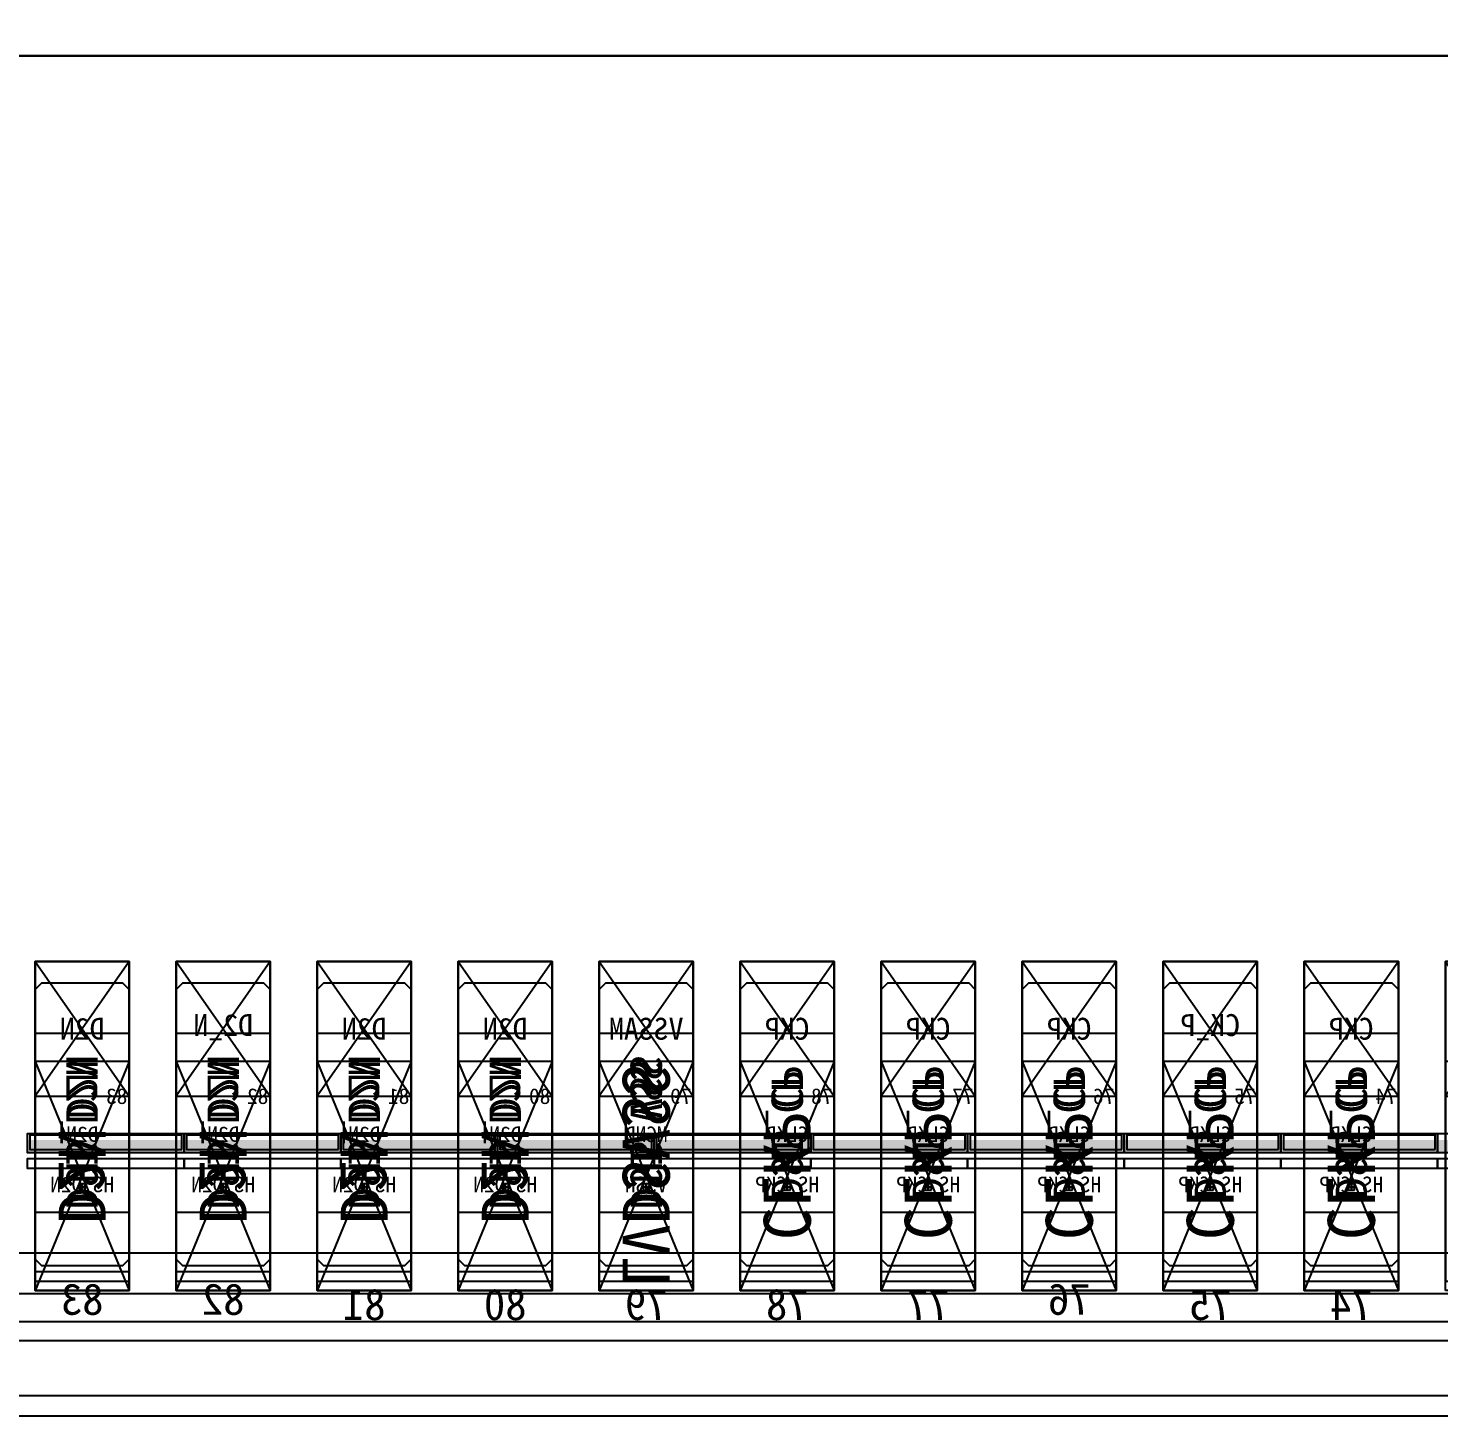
# Model space of a CAD drawing. Header units: millimetres. Extents: x 427 to 2444, y 137 to 817.
# Drawn here: x 1145.5971 to 1146.0472, y 300.7749 to 301.2176 of the extents above; entities that cross this region are included whole.
import ezdxf
from ezdxf.enums import TextEntityAlignment as Align

# ---------------------------------------------------------------- set-up
doc = ezdxf.new("R2010")
doc.units = ezdxf.units.MM
for name, color, linetype in [('L0', 211, 'Continuous'), ('L102', 91, 'Continuous'), ('L114', 213, 'Continuous'), ('L240', 60, 'Continuous'), ('L241', 200, 'Continuous'), ('L242', 51, 'Continuous'), ('L245', 53, 'Continuous'), ('L246', 93, 'Continuous'), ('L59', 140, 'Continuous'), ('L63', 4, 'Continuous'), ('L98', 150, 'Continuous')]:
    doc.layers.add(name, color=color, linetype=linetype)
doc.styles.add('txt', font='simhei.ttf')

# ---------------------------------------------------------------- blocks, each defined once
blk = doc.blocks.new('HX8394_F_PAD')
at = {"layer": 'L0'}
blk.add_lwpolyline([(-13.86, -0.4025), (-13.86, 0.4025), (13.86, 0.4025), (13.86, -0.4025), (-13.86, -0.4025)], close=True, dxfattribs=at)
at = {"layer": 'L241'}
blk.add_lwpolyline([(-13.9, -0.435), (-13.9, 0.435), (13.9, 0.435), (13.9, -0.435), (-13.9, -0.435)], close=True, dxfattribs=at)
at = {"layer": 'L242'}
for points in [[(-10.3855, -0.3935), (-10.3875, -0.3915), (-10.3875, -0.3055), (-10.3855, -0.3035), (-10.3595, -0.3035), (-10.3575, -0.3055), (-10.3575, -0.3915), (-10.3595, -0.3935), (-10.3855, -0.3935)], [(-10.3405, -0.3935), (-10.3425, -0.3915), (-10.3425, -0.3055), (-10.3405, -0.3035), (-10.3145, -0.3035), (-10.3125, -0.3055), (-10.3125, -0.3915), (-10.3145, -0.3935), (-10.3405, -0.3935)], [(-10.2955, -0.3935), (-10.2975, -0.3915), (-10.2975, -0.3055), (-10.2955, -0.3035), (-10.2695, -0.3035), (-10.2675, -0.3055), (-10.2675, -0.3915), (-10.2695, -0.3935), (-10.2955, -0.3935)], [(-10.2505, -0.3935), (-10.2525, -0.3915), (-10.2525, -0.3055), (-10.2505, -0.3035), (-10.2245, -0.3035), (-10.2225, -0.3055), (-10.2225, -0.3915), (-10.2245, -0.3935), (-10.2505, -0.3935)], [(-10.2055, -0.3935), (-10.2075, -0.3915), (-10.2075, -0.3055), (-10.2055, -0.3035), (-10.1795, -0.3035), (-10.1775, -0.3055), (-10.1775, -0.3915), (-10.1795, -0.3935), (-10.2055, -0.3935)], [(-10.1605, -0.3935), (-10.1625, -0.3915), (-10.1625, -0.3055), (-10.1605, -0.3035), (-10.1345, -0.3035), (-10.1325, -0.3055), (-10.1325, -0.3915), (-10.1345, -0.3935), (-10.1605, -0.3935)], [(-10.1155, -0.3935), (-10.1175, -0.3915), (-10.1175, -0.3055), (-10.1155, -0.3035), (-10.0895, -0.3035), (-10.0875, -0.3055), (-10.0875, -0.3915), (-10.0895, -0.3935), (-10.1155, -0.3935)], [(-10.0705, -0.3935), (-10.0725, -0.3915), (-10.0725, -0.3055), (-10.0705, -0.3035), (-10.0445, -0.3035), (-10.0425, -0.3055), (-10.0425, -0.3915), (-10.0445, -0.3935), (-10.0705, -0.3935)], [(-10.0255, -0.3935), (-10.0275, -0.3915), (-10.0275, -0.3055), (-10.0255, -0.3035), (-9.9995, -0.3035), (-9.9975, -0.3055), (-9.9975, -0.3915), (-9.9995, -0.3935), (-10.0255, -0.3935)], [(-9.9805, -0.3935), (-9.9825, -0.3915), (-9.9825, -0.3055), (-9.9805, -0.3035), (-9.9545, -0.3035), (-9.9525, -0.3055), (-9.9525, -0.3915), (-9.9545, -0.3935), (-9.9805, -0.3935)]]:
    blk.add_lwpolyline(points, close=True, dxfattribs=at)
at = {"layer": 'L240', "style": 'txt'}
for s, p in [('HS_VSS', (-10.1475, -0.346834)), ('HS_D2N', (-10.1025, -0.346834)), ('HS_D2N', (-10.0575, -0.346834)), ('HS_D2N', (-10.0125, -0.346834)), ('HS_D2N', (-9.9675, -0.346834)), ('HS_CP', (-10.3725, -0.346834)), ('HS_CP', (-10.3275, -0.346834)), ('HS_CP', (-10.2825, -0.346834)), ('HS_CP', (-10.2375, -0.346834)), ('HS_CP', (-10.1925, -0.346834))]:
    blk.add_text(s, height=0.01, rotation=90, dxfattribs=at).set_placement(p, align=Align.MIDDLE_CENTER)
blk = doc.blocks.new('NTBUMP_73X30')
at = {"color": 5, "linetype": 'Continuous'}
blk.add_lwpolyline([(-0.015, 0.04), (0.015, -0.033), (0.015, 0.04), (-0.015, -0.033)], dxfattribs=at)
at = {"layer": 'L242', "color": 5}
blk.add_lwpolyline([(-0.015, -0.033), (-0.015, 0.04), (0.015, 0.04), (0.015, -0.033), (-0.015, -0.033)], close=True, dxfattribs=at)
blk = doc.blocks.new('ILI9881C_AA_NTBUMP_PM_875UM')
at = {"layer": 'L241'}
blk.add_lwpolyline([(-13.92, -0.4375), (-13.92, 0.4375), (13.92, 0.4375), (13.92, -0.4375), (-13.92, -0.4375)], close=True, dxfattribs=at)
for p in [(-10.3725, -0.3645), (-10.3275, -0.3645), (-10.2825, -0.3645), (-10.2375, -0.3645), (-10.1925, -0.3645), (-10.1475, -0.3645), (-10.1025, -0.3645), (-10.0575, -0.3645), (-10.0125, -0.3645), (-9.9675, -0.3645)]:
    blk.add_blockref('NTBUMP_73X30', p)
at = {"layer": 'L246', "style": 'txt'}
for s, p in [('LVDSVSS', (-10.1475, -0.361)), ('CLKP', (-10.3725, -0.361)), ('CLKP', (-10.3275, -0.361)), ('CLKP', (-10.2825, -0.361)), ('CLKP', (-10.2375, -0.361)), ('CLKP', (-10.1925, -0.361)), ('D2N', (-10.1025, -0.361)), ('D2N', (-10.0575, -0.361)), ('D2N', (-10.0125, -0.361)), ('D2N', (-9.9675, -0.361))]:
    blk.add_text(s, height=0.015, rotation=90, dxfattribs=at).set_placement(p, align=Align.MIDDLE_CENTER)
for s, p in [('76', (-10.2825, -0.400279)), ('82', (-10.0125, -0.400279)), ('83', (-9.9675, -0.400279)), ('74', (-10.3725, -0.401945)), ('75', (-10.3275, -0.401945)), ('77', (-10.2375, -0.401945)), ('78', (-10.1925, -0.401945)), ('79', (-10.1475, -0.401945)), ('80', (-10.1025, -0.401945)), ('81', (-10.0575, -0.401945))]:
    blk.add_text(s, height=0.01, dxfattribs=at).set_placement(p, align=Align.MIDDLE_CENTER)
blk = doc.blocks.new('INPUT_BUMP')
at = {"layer": 'L102'}
for points in [[(0.014, 0.04), (0.014, 0.041), (0.015, 0.041), (0.015, 0.04), (0.014, 0.04)], [(0.015, 0.04), (0.015, 0.041), (0.016, 0.041), (0.016, 0.04), (0.015, 0.04)], [(0.014, 0.039), (0.014, 0.04), (0.015, 0.04), (0.015, 0.039), (0.014, 0.039)], [(0.015, 0.039), (0.015, 0.04), (0.016, 0.04), (0.016, 0.039), (0.015, 0.039)]]:
    blk.add_lwpolyline(points, close=True, dxfattribs=at)
at = {"layer": 'L242'}
blk.add_lwpolyline([(0, 0.01), (0, 0.08), (0.03, 0.08), (0.03, 0.01), (0, 0.01)], close=True, dxfattribs=at)
blk = doc.blocks.new('JD9365Z_PAD_20170829_Y880')
at = {"layer": 'L241'}
blk.add_lwpolyline([(-13.95, -0.41), (-13.95, 0.41), (13.95, 0.41), (13.95, -0.41), (-13.95, -0.41)], close=True, dxfattribs=at)
at = {"row_count": 1, "column_count": 554, "row_spacing": 0.08, "column_spacing": 0.045}
blk.add_blockref('INPUT_BUMP', (-12.4575, -0.401), dxfattribs=at)
at = {"layer": 'L240', "style": 'txt'}
for s, p in [('HS_CKP', (-10.3725, -0.360167)), ('HS_CKP', (-10.3275, -0.360167)), ('HS_CKP', (-10.2825, -0.360167)), ('HS_CKP', (-10.2375, -0.360167)), ('HS_CKP', (-10.1925, -0.360167)), ('VSSH', (-10.1475, -0.360167)), ('HS_D2N', (-10.1025, -0.360167)), ('HS_D2N', (-10.0575, -0.360167)), ('HS_D2N', (-10.0125, -0.360167)), ('HS_D2N', (-9.9675, -0.360167))]:
    blk.add_text(s, height=0.005, dxfattribs=at).set_placement(p, align=Align.MIDDLE_CENTER)
blk = doc.blocks.new('NV3052C3P_BUMP_ORI_20190911')
at = {"layer": 'L241'}
blk.add_lwpolyline([(-13.8, -0.398), (-13.8, 0.398), (13.8, 0.398), (13.8, -0.398), (-13.8, -0.398)], close=True, dxfattribs=at)
at = {"layer": 'L242'}
for points in [[(-10.3875, -0.385), (-10.3875, -0.337), (-10.3575, -0.337), (-10.3575, -0.385), (-10.3875, -0.385)], [(-10.3425, -0.385), (-10.3425, -0.337), (-10.3125, -0.337), (-10.3125, -0.385), (-10.3425, -0.385)], [(-10.2975, -0.385), (-10.2975, -0.337), (-10.2675, -0.337), (-10.2675, -0.385), (-10.2975, -0.385)], [(-10.2525, -0.385), (-10.2525, -0.337), (-10.2225, -0.337), (-10.2225, -0.385), (-10.2525, -0.385)], [(-10.2075, -0.385), (-10.2075, -0.337), (-10.1775, -0.337), (-10.1775, -0.385), (-10.2075, -0.385)], [(-10.1625, -0.385), (-10.1625, -0.337), (-10.1325, -0.337), (-10.1325, -0.385), (-10.1625, -0.385)], [(-10.1175, -0.385), (-10.1175, -0.337), (-10.0875, -0.337), (-10.0875, -0.385), (-10.1175, -0.385)], [(-10.0725, -0.385), (-10.0725, -0.337), (-10.0425, -0.337), (-10.0425, -0.385), (-10.0725, -0.385)], [(-10.0275, -0.385), (-10.0275, -0.337), (-9.9975, -0.337), (-9.9975, -0.385), (-10.0275, -0.385)], [(-9.9825, -0.385), (-9.9825, -0.337), (-9.9525, -0.337), (-9.9525, -0.385), (-9.9825, -0.385)]]:
    blk.add_lwpolyline(points, close=True, dxfattribs=at)
at = {"layer": 'L245', "style": 'txt'}
for s, p in [('CLKP', (-10.372527, -0.360167)), ('CLKP', (-10.327527, -0.360167)), ('CLKP', (-10.282527, -0.360167)), ('CLKP', (-10.237527, -0.360167)), ('CLKP', (-10.192527, -0.360167)), ('MGND', (-10.147527, -0.360167)), ('D2N', (-10.102527, -0.360167)), ('D2N', (-10.057527, -0.360167)), ('D2N', (-10.012527, -0.360167)), ('D2N', (-9.967527, -0.360167))]:
    blk.add_text(s, height=0.005, dxfattribs=at).set_placement(p, align=Align.MIDDLE_CENTER)
blk = doc.blocks.new('BUMP_30_76')
at = {"layer": 'L242'}
blk.add_lwpolyline([(-0.015, -0.0195), (-0.015, 0.0565), (0.015, 0.0565), (0.015, -0.0195), (-0.015, -0.0195)], close=True, dxfattribs=at)
blk = doc.blocks.new('FL11283_A_OTHER')
at = {"layer": 'L102'}
blk.add_lwpolyline([(-13.86, 0), (-13.86, 0.41), (0, 0.41), (0, 0), (-13.86, 0)], close=True, dxfattribs=at)
at = {"layer": 'L241'}
blk.add_lwpolyline([(-13.86, -0.41), (-13.86, 0.41), (13.86, 0.41), (13.86, 0.404), (-13.854, 0.404), (-13.854, -0.404), (13.854, -0.404), (13.854, 0.404), (13.86, 0.404), (13.86, -0.41), (-13.86, -0.41)], close=True, dxfattribs=at)
at = {"layer": 'L59'}
for points in [[(-13.86, -0.41), (-13.86, 0.41), (13.86, 0.41), (13.86, -0.41), (-13.86, -0.41)], [(-13.86, -0.41), (-13.86, 0), (0, 0), (0, -0.41), (-13.86, -0.41)]]:
    blk.add_lwpolyline(points, close=True, dxfattribs=at)
for p in [(-10.3725, -0.3685), (-10.3275, -0.3685), (-10.2825, -0.3685), (-10.2375, -0.3685), (-10.1925, -0.3685), (-10.1475, -0.3685), (-10.1025, -0.3685), (-10.0575, -0.3685), (-10.0125, -0.3685), (-9.9675, -0.3685)]:
    blk.add_blockref('BUMP_30_76', p)
at = {"layer": 'L102', "style": 'txt'}
for s, p in [('DSI_VSS', (-10.1475, -0.344334)), ('DSI_D2N', (-10.1025, -0.344334)), ('DSI_D2N', (-10.0575, -0.344334)), ('DSI_D2N', (-10.0125, -0.344334)), ('DSI_D2N', (-9.9675, -0.344334)), ('DSI_CP', (-10.3725, -0.344334)), ('DSI_CP', (-10.3275, -0.344334)), ('DSI_CP', (-10.2825, -0.344334)), ('DSI_CP', (-10.2375, -0.344334)), ('DSI_CP', (-10.1925, -0.344334))]:
    blk.add_text(s, height=0.01, rotation=90, dxfattribs=at).set_placement(p, align=Align.MIDDLE_CENTER)
blk = doc.blocks.new('GC9702_ANALOG_PAD_BUMP')
at = {"color": 5, "linetype": 'Continuous'}
blk.add_lwpolyline([(-0.015, 0.0215), (0.015, -0.0215), (0.015, 0.0215), (-0.015, -0.0215)], dxfattribs=at)
at = {"layer": 'L242', "color": 5}
blk.add_lwpolyline([(-0.015, -0.0215), (-0.015, 0.0215), (0.015, 0.0215), (0.015, -0.0215), (-0.015, -0.0215)], close=True, dxfattribs=at)
blk = doc.blocks.new('GC9702_BUMP_NOCOMPENSATION')
at = {"layer": 'L114', "const_width": 0.004}
for points in [[(-10.45, -0.378), (-10.4, -0.378)], [(-10.45, -0.378), (-10.4, -0.378)], [(-10.45, -0.378), (-10.4, -0.378)], [(-10.45, -0.378), (-10.4, -0.378)], [(-10.4, -0.378), (-10.35, -0.378)], [(-10.4, -0.378), (-10.35, -0.378)], [(-10.4, -0.378), (-10.35, -0.378)], [(-10.4, -0.378), (-10.35, -0.378)], [(-10.35, -0.378), (-10.3, -0.378)], [(-10.35, -0.378), (-10.3, -0.378)], [(-10.35, -0.378), (-10.3, -0.378)], [(-10.35, -0.378), (-10.3, -0.378)], [(-10.3, -0.378), (-10.25, -0.378)], [(-10.3, -0.378), (-10.25, -0.378)], [(-10.3, -0.378), (-10.25, -0.378)], [(-10.3, -0.378), (-10.25, -0.378)], [(-10.25, -0.378), (-10.2, -0.378)], [(-10.25, -0.378), (-10.2, -0.378)], [(-10.25, -0.378), (-10.2, -0.378)], [(-10.25, -0.378), (-10.2, -0.378)], [(-10.2, -0.378), (-10.15, -0.378)], [(-10.2, -0.378), (-10.15, -0.378)], [(-10.2, -0.378), (-10.15, -0.378)], [(-10.2, -0.378), (-10.15, -0.378)], [(-10.15, -0.378), (-10.1, -0.378)], [(-10.15, -0.378), (-10.1, -0.378)], [(-10.15, -0.378), (-10.1, -0.378)], [(-10.15, -0.378), (-10.1, -0.378)], [(-10.1, -0.378), (-10.05, -0.378)], [(-10.1, -0.378), (-10.05, -0.378)], [(-10.1, -0.378), (-10.05, -0.378)], [(-10.1, -0.378), (-10.05, -0.378)], [(-10.05, -0.378), (-10, -0.378)], [(-10.05, -0.378), (-10, -0.378)], [(-10.05, -0.378), (-10, -0.378)], [(-10.05, -0.378), (-10, -0.378)], [(-10, -0.378), (-9.95, -0.378)], [(-10, -0.378), (-9.95, -0.378)], [(-10, -0.378), (-9.95, -0.378)], [(-10, -0.378), (-9.95, -0.378)]]:
    blk.add_lwpolyline(points, dxfattribs=at)
at = {"layer": 'L114'}
for points in [[(-10.45, -0.38), (-10.45, -0.374), (-10.4, -0.374), (-10.4, -0.38), (-10.45, -0.38)], [(-10.45, -0.38), (-10.45, -0.374), (-10.4, -0.374), (-10.4, -0.38), (-10.45, -0.38)], [(-10.4, -0.38), (-10.4, -0.374), (-10.35, -0.374), (-10.35, -0.38), (-10.4, -0.38)], [(-10.4, -0.38), (-10.4, -0.374), (-10.35, -0.374), (-10.35, -0.38), (-10.4, -0.38)], [(-10.39926, -0.379), (-10.39926, -0.37443), (-10.35082, -0.37443), (-10.35082, -0.379), (-10.39926, -0.379)], [(-10.39926, -0.379), (-10.39926, -0.37443), (-10.35082, -0.37443), (-10.35082, -0.379), (-10.39926, -0.379)], [(-10.35, -0.38), (-10.35, -0.374), (-10.3, -0.374), (-10.3, -0.38), (-10.35, -0.38)], [(-10.35, -0.38), (-10.35, -0.374), (-10.3, -0.374), (-10.3, -0.38), (-10.35, -0.38)], [(-10.34926, -0.379), (-10.34926, -0.37443), (-10.30082, -0.37443), (-10.30082, -0.379), (-10.34926, -0.379)], [(-10.34926, -0.379), (-10.34926, -0.37443), (-10.30082, -0.37443), (-10.30082, -0.379), (-10.34926, -0.379)], [(-10.3, -0.38), (-10.3, -0.374), (-10.25, -0.374), (-10.25, -0.38), (-10.3, -0.38)], [(-10.3, -0.38), (-10.3, -0.374), (-10.25, -0.374), (-10.25, -0.38), (-10.3, -0.38)], [(-10.29926, -0.379), (-10.29926, -0.37443), (-10.25082, -0.37443), (-10.25082, -0.379), (-10.29926, -0.379)], [(-10.29926, -0.379), (-10.29926, -0.37443), (-10.25082, -0.37443), (-10.25082, -0.379), (-10.29926, -0.379)], [(-10.25, -0.38), (-10.25, -0.374), (-10.2, -0.374), (-10.2, -0.38), (-10.25, -0.38)], [(-10.25, -0.38), (-10.25, -0.374), (-10.2, -0.374), (-10.2, -0.38), (-10.25, -0.38)], [(-10.24926, -0.379), (-10.24926, -0.37443), (-10.20082, -0.37443), (-10.20082, -0.379), (-10.24926, -0.379)], [(-10.24926, -0.379), (-10.24926, -0.37443), (-10.20082, -0.37443), (-10.20082, -0.379), (-10.24926, -0.379)], [(-10.2, -0.38), (-10.2, -0.374), (-10.15, -0.374), (-10.15, -0.38), (-10.2, -0.38)], [(-10.2, -0.38), (-10.2, -0.374), (-10.15, -0.374), (-10.15, -0.38), (-10.2, -0.38)], [(-10.19926, -0.379), (-10.19926, -0.37443), (-10.15082, -0.37443), (-10.15082, -0.379), (-10.19926, -0.379)], [(-10.19926, -0.379), (-10.19926, -0.37443), (-10.15082, -0.37443), (-10.15082, -0.379), (-10.19926, -0.379)], [(-10.15, -0.38), (-10.15, -0.374), (-10.1, -0.374), (-10.1, -0.38), (-10.15, -0.38)], [(-10.15, -0.38), (-10.15, -0.374), (-10.1, -0.374), (-10.1, -0.38), (-10.15, -0.38)], [(-10.14926, -0.379), (-10.14926, -0.37443), (-10.10082, -0.37443), (-10.10082, -0.379), (-10.14926, -0.379)], [(-10.14926, -0.379), (-10.14926, -0.37443), (-10.10082, -0.37443), (-10.10082, -0.379), (-10.14926, -0.379)], [(-10.1, -0.38), (-10.1, -0.374), (-10.05, -0.374), (-10.05, -0.38), (-10.1, -0.38)], [(-10.1, -0.38), (-10.1, -0.374), (-10.05, -0.374), (-10.05, -0.38), (-10.1, -0.38)], [(-10.09926, -0.379), (-10.09926, -0.37443), (-10.05082, -0.37443), (-10.05082, -0.379), (-10.09926, -0.379)], [(-10.09926, -0.379), (-10.09926, -0.37443), (-10.05082, -0.37443), (-10.05082, -0.379), (-10.09926, -0.379)], [(-10.05, -0.38), (-10.05, -0.374), (-10, -0.374), (-10, -0.38), (-10.05, -0.38)], [(-10.05, -0.38), (-10.05, -0.374), (-10, -0.374), (-10, -0.38), (-10.05, -0.38)], [(-10.04926, -0.379), (-10.04926, -0.37443), (-10.00082, -0.37443), (-10.00082, -0.379), (-10.04926, -0.379)], [(-10.04926, -0.379), (-10.04926, -0.37443), (-10.00082, -0.37443), (-10.00082, -0.379), (-10.04926, -0.379)], [(-10, -0.38), (-10, -0.374), (-9.95, -0.374), (-9.95, -0.38), (-10, -0.38)], [(-10, -0.38), (-10, -0.374), (-9.95, -0.374), (-9.95, -0.38), (-10, -0.38)], [(-9.99926, -0.379), (-9.99926, -0.37443), (-9.95082, -0.37443), (-9.95082, -0.379), (-9.99926, -0.379)], [(-9.99926, -0.379), (-9.99926, -0.37443), (-9.95082, -0.37443), (-9.95082, -0.379), (-9.99926, -0.379)]]:
    blk.add_lwpolyline(points, close=True, dxfattribs=at)
at = {"layer": 'L241'}
for points in [[(-10.45, -0.385), (-10.45, -0.382), (-10.4, -0.382), (-10.4, -0.385), (-10.45, -0.385)], [(-10.45, -0.385), (-10.45, -0.382), (-10.4, -0.382), (-10.4, -0.385), (-10.45, -0.385)], [(-10.4, -0.385), (-10.4, -0.382), (-10.35, -0.382), (-10.35, -0.385), (-10.4, -0.385)], [(-10.4, -0.385), (-10.4, -0.382), (-10.35, -0.382), (-10.35, -0.385), (-10.4, -0.385)], [(-10.35, -0.385), (-10.35, -0.382), (-10.3, -0.382), (-10.3, -0.385), (-10.35, -0.385)], [(-10.35, -0.385), (-10.35, -0.382), (-10.3, -0.382), (-10.3, -0.385), (-10.35, -0.385)], [(-10.3, -0.385), (-10.3, -0.382), (-10.25, -0.382), (-10.25, -0.385), (-10.3, -0.385)], [(-10.3, -0.385), (-10.3, -0.382), (-10.25, -0.382), (-10.25, -0.385), (-10.3, -0.385)], [(-10.25, -0.385), (-10.25, -0.382), (-10.2, -0.382), (-10.2, -0.385), (-10.25, -0.385)], [(-10.25, -0.385), (-10.25, -0.382), (-10.2, -0.382), (-10.2, -0.385), (-10.25, -0.385)], [(-10.2, -0.385), (-10.2, -0.382), (-10.15, -0.382), (-10.15, -0.385), (-10.2, -0.385)], [(-10.2, -0.385), (-10.2, -0.382), (-10.15, -0.382), (-10.15, -0.385), (-10.2, -0.385)], [(-10.15, -0.385), (-10.15, -0.382), (-10.1, -0.382), (-10.1, -0.385), (-10.15, -0.385)], [(-10.15, -0.385), (-10.15, -0.382), (-10.1, -0.382), (-10.1, -0.385), (-10.15, -0.385)], [(-10.1, -0.385), (-10.1, -0.382), (-10.05, -0.382), (-10.05, -0.385), (-10.1, -0.385)], [(-10.1, -0.385), (-10.1, -0.382), (-10.05, -0.382), (-10.05, -0.385), (-10.1, -0.385)], [(-10.05, -0.385), (-10.05, -0.382), (-10, -0.382), (-10, -0.385), (-10.05, -0.385)], [(-10.05, -0.385), (-10.05, -0.382), (-10, -0.382), (-10, -0.385), (-10.05, -0.385)], [(-10, -0.385), (-10, -0.382), (-9.95, -0.382), (-9.95, -0.385), (-10, -0.385)], [(-10, -0.385), (-10, -0.382), (-9.95, -0.382), (-9.95, -0.385), (-10, -0.385)]]:
    blk.add_lwpolyline(points, close=True, dxfattribs=at)
at = {"row_count": 1, "column_count": 554, "row_spacing": 0.043, "column_spacing": 0.045}
blk.add_blockref('GC9702_ANALOG_PAD_BUMP', (-12.4425, -0.3405), dxfattribs=at)
at = {"layer": 'L114', "style": 'txt'}
for s, p in [('74', (-10.3835, -0.362)), ('75', (-10.3385, -0.362)), ('76', (-10.2935, -0.362)), ('77', (-10.2485, -0.362)), ('78', (-10.2035, -0.362)), ('79', (-10.1585, -0.362)), ('80', (-10.1135, -0.362)), ('81', (-10.0685, -0.362)), ('82', (-10.0235, -0.362)), ('83', (-9.9785, -0.362))]:
    blk.add_text(s, height=0.005, dxfattribs=at).set_placement(p, align=Align.MIDDLE_CENTER)
at = {"layer": 'L98', "style": 'txt'}
for s, p in [('CKP', (-10.3725, -0.3405)), ('CK_P', (-10.3275, -0.33933)), ('CKP', (-10.2825, -0.3405)), ('CKP', (-10.2375, -0.3405)), ('CKP', (-10.1925, -0.3405)), ('VSSAM', (-10.1475, -0.3405)), ('D2N', (-10.1025, -0.3405)), ('D2N', (-10.0575, -0.3405)), ('D2_N', (-10.0125, -0.33933)), ('D2N', (-9.9675, -0.3405))]:
    blk.add_text(s, height=0.007, dxfattribs=at).set_placement(p, align=Align.MIDDLE_CENTER)
blk = doc.blocks.new('IC_GDS_ALL')
for name, p in [('ILI9881C_AA_NTBUMP_PM_875UM', (0, 0)), ('HX8394_F_PAD', (0, 0.004)), ('GC9702_BUMP_NOCOMPENSATION', (0, 0.0265)), ('NV3052C3P_BUMP_ORI_20190911', (0, 0.0125)), ('JD9365Z_PAD_20170829_Y880', (0, -0.0035)), ('FL11283_A_OTHER', (0, -0.0035))]:
    blk.add_blockref(name, p)
blk = doc.blocks.new('INPUT_PAD')
at = {"layer": 'L63'}
blk.add_lwpolyline([(0.01, -0.043), (0.01, 0.062), (0.04, 0.062), (0.04, -0.043), (0.01, -0.043)], close=True, dxfattribs=at)
blk = doc.blocks.new('IC_PAD_ALL')
at = {"row_count": 1, "column_count": 554, "row_spacing": 0.109, "column_spacing": 0.045}
blk.add_blockref('INPUT_PAD', (1.18, 0), dxfattribs=at)
blk = doc.blocks.new('IC_ALL')
at = {"yscale": -1, "rotation": 180}
blk.add_blockref('IC_GDS_ALL', (14, 0.4375), dxfattribs=at)
blk.add_blockref('IC_PAD_ALL', (0.3525, 0.083))
blk = doc.blocks.new('IC_FPC_OLB_ALL')
blk.add_blockref('IC_ALL', (1.188, 1.0245))

msp = doc.modelspace()

# ---------------------------------------------------------------- block references
msp.add_blockref('IC_FPC_OLB_ALL', (1120.45883, 299.75037))

doc.saveas('drawing.dxf')
